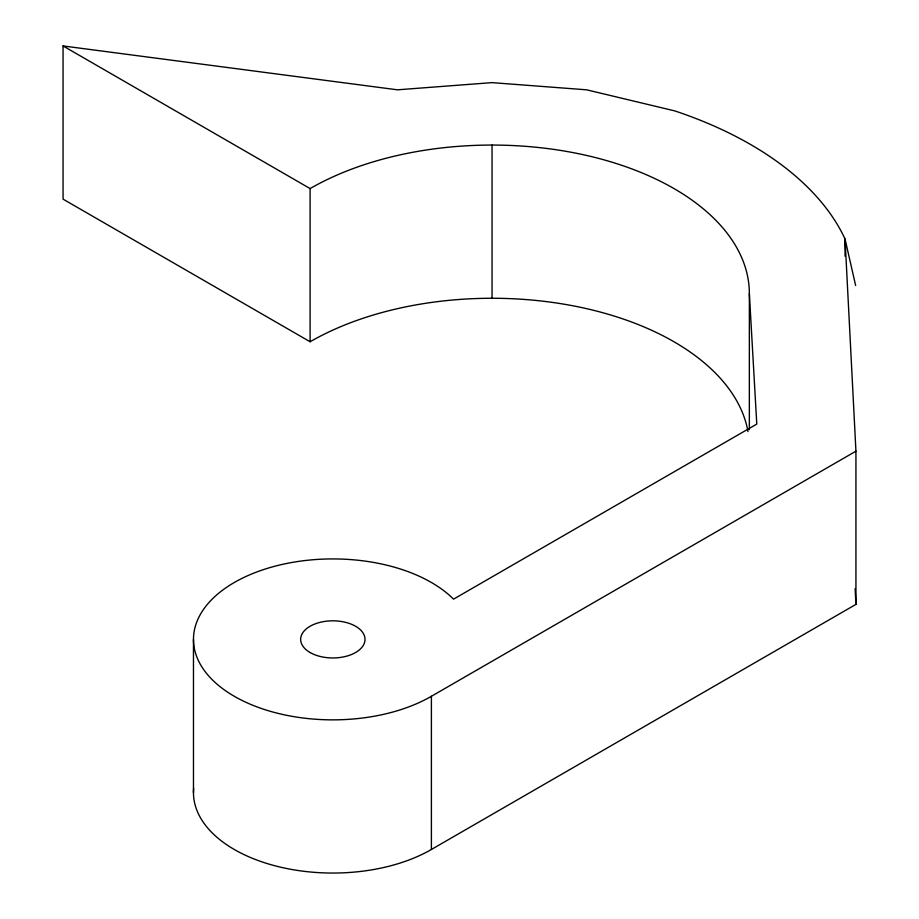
<?xml version="1.0" encoding="UTF-8"?>
<svg xmlns="http://www.w3.org/2000/svg" width="919" height="919" viewBox="0 0 919 919"><rect width="100%" height="100%" fill="white"/><g stroke="black" fill="none" stroke-linecap="round" stroke-linejoin="round"><path stroke-width="1.38" d="M63.066 45.95L310.105 188.579A257.309 148.556 0 0 1 590.515 156.368A257.309 148.556 0 0 1 749.353 293.62L756.785 424.084L453.549 599.154A139.378 80.47 0 0 0 252.909 573.479A139.378 80.47 0 0 0 226.074 691.111A139.378 80.47 0 0 0 431.402 696.292L855.934 451.183L845.043 239.009A365.44 210.991 0 0 0 674.764 110.9L586.632 89.821L492.044 82.63L397.467 89.821L63.066 45.95L63.066 199.147L310.105 341.765A257.309 148.556 0 0 1 578.177 306.831A257.309 148.556 0 0 1 747.997 431.585M193.656 788.399A139.378 80.47 0 0 0 276.171 866.1A139.378 80.47 0 0 0 431.402 849.478L855.934 604.38L855.934 451.183M855.646 285.545L845.043 239.009L845.043 256.194M855.129 588.608L855.934 604.38M749.353 293.62L749.353 429.632M492.044 145.064L492.044 298.261M431.402 696.292L431.402 849.478M310.105 188.579L310.105 341.765M193.472 639.394L193.472 792.58M310.105 652.524A32.165 18.564 0 0 0 363.913 644.196A32.165 18.564 0 0 0 324.522 621.451A32.165 18.564 0 0 0 310.105 652.524"/></g></svg>
